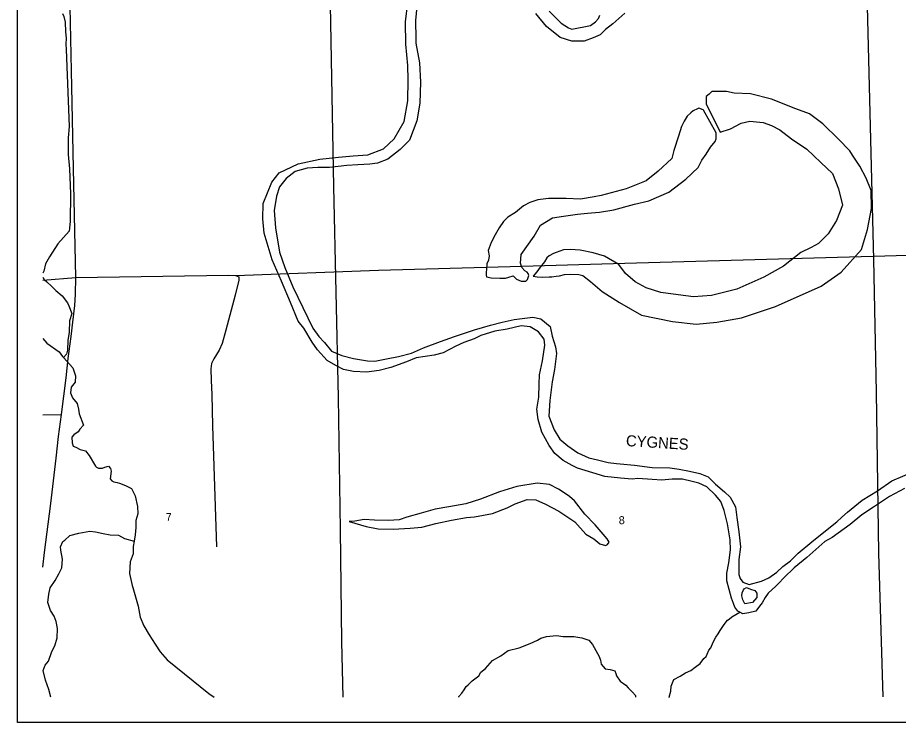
# Model space of a CAD drawing. Extents: x 173.82 to 178.28, y -9.52 to -5.6.
# Drawn here: x 173.817 to 175.467, y -9.48 to -8.159 of the extents above; entities that cross this region are included whole.
import ezdxf

# ---------------------------------------------------------------- set-up
doc = ezdxf.new("R2010")
doc.units = 0
for name, color, linetype in [('PL City Islands and Sand Bars', 7, 'Continuous'), ('PL City Lakes', 7, 'Continuous'), ('PL City Local Roads', 7, 'Continuous'), ('PL City Map Border', 7, 'Continuous'), ('PL City River and Creek Text', 7, 'Continuous'), ('PL City Rivers', 7, 'Continuous'), ('PL City Section Lines', 7, 'Continuous'), ('PL City Tributaries', 7, 'Continuous')]:
    doc.layers.add(name, color=color, linetype=linetype)

msp = doc.modelspace()

# ---------------------------------------------------------------- linework, layer by layer
at = {"layer": 'PL City Islands and Sand Bars'}
msp.add_lwpolyline([(175.1825, -9.2271), (175.1902, -9.2303), (175.1979, -9.2328), (175.2019, -9.2375), (175.2022, -9.2458), (175.1938, -9.255), (175.1797, -9.2576), (175.1757, -9.2501), (175.1738, -9.2426), (175.1747, -9.2371), (175.1772, -9.2315), (175.1782, -9.2294)], close=True, dxfattribs=at)
at = {"layer": 'PL City Lakes'}
for points in [[(174.7826, -8.6435), (174.7902, -8.6453), (174.8011, -8.6456), (174.8125, -8.6452), (174.818, -8.645), (174.8261, -8.644), (174.832, -8.6431), (174.8417, -8.6407), (174.8531, -8.6403), (174.8684, -8.6405), (174.876, -8.6423), (174.89, -8.6535), (174.9124, -8.6727), (174.9447, -8.693), (174.9857, -8.7171), (175.0438, -8.7289), (175.088, -8.7335), (175.127, -8.7301), (175.1734, -8.7216), (175.2369, -8.7007), (175.3225, -8.6625), (175.3602, -8.6363), (175.3978, -8.5936), (175.4096, -8.5566), (175.4169, -8.517), (175.4162, -8.4832), (175.4067, -8.4601), (175.3951, -8.4377), (175.3813, -8.4168), (175.3761, -8.4087), (175.3547, -8.3874), (175.3254, -8.3581), (175.3003, -8.3396), (175.275, -8.3302), (175.2292, -8.3124), (175.1903, -8.3021), (175.1593, -8.3011), (175.145, -8.2981), (175.1178, -8.2977), (175.1126, -8.3027), (175.1073, -8.307), (175.1067, -8.3209), (175.133, -8.3738), (175.1523, -8.3676), (175.1726, -8.3572), (175.1888, -8.3532), (175.2139, -8.3558), (175.2293, -8.3614), (175.2448, -8.3699), (175.2666, -8.3864), (175.2956, -8.406), (175.322, -8.4306), (175.3439, -8.4513), (175.3552, -8.4799), (175.3623, -8.5107), (175.3513, -8.5393), (175.3354, -8.5648), (175.3175, -8.5826), (175.3037, -8.59), (175.2844, -8.5997), (175.2521, -8.625), (175.2148, -8.6456), (175.1645, -8.6681), (175.1171, -8.6801), (175.0835, -8.6826), (175.0545, -8.6788), (175.0223, -8.6744), (174.9948, -8.6657), (174.9738, -8.6547), (174.9558, -8.6388), (174.9433, -8.622), (174.9166, -8.6063), (174.8952, -8.6002), (174.8706, -8.5948), (174.8521, -8.5941), (174.8396, -8.5945), (174.8261, -8.5992), (174.8208, -8.6014), (174.8128, -8.6058), (174.8086, -8.6094), (174.8039, -8.6172), (174.7961, -8.6271), (174.7894, -8.6356)], [(175.1017, -8.3328), (175.1016, -8.3321), (175.0934, -8.3289), (175.0907, -8.3304), (175.0827, -8.3341), (175.0785, -8.3377), (175.0716, -8.3442), (175.066, -8.3534), (175.0609, -8.3632), (175.055, -8.3813), (175.0467, -8.4086), (175.0429, -8.4232), (175.017, -8.4469), (174.9948, -8.4649), (174.9573, -8.48), (174.9105, -8.4927), (174.897, -8.4952), (174.8716, -8.4996), (174.8449, -8.4984), (174.8117, -8.4982), (174.7917, -8.501), (174.7767, -8.5057), (174.7649, -8.5123), (174.7496, -8.5245), (174.7352, -8.5333), (174.7273, -8.5412), (174.7191, -8.5532), (174.7114, -8.5666), (174.7043, -8.5806), (174.6988, -8.596), (174.7002, -8.6056), (174.6989, -8.614), (174.6959, -8.621), (174.6957, -8.6306), (174.6948, -8.6369), (174.695, -8.6417), (174.6956, -8.6451), (174.7044, -8.6469), (174.7202, -8.6477), (174.7311, -8.6473), (174.7375, -8.6457), (174.7451, -8.6434), (174.7518, -8.6494), (174.7601, -8.6532), (174.7693, -8.6529), (174.7725, -8.65), (174.7744, -8.6424), (174.7732, -8.639), (174.7714, -8.6363), (174.7675, -8.6336), (174.7614, -8.6277), (174.7589, -8.6195), (174.7605, -8.6035), (174.7848, -8.5689), (174.7966, -8.5484), (174.819, -8.5345), (174.8395, -8.5311), (174.866, -8.5274), (174.8845, -8.526), (174.9072, -8.5239), (174.9342, -8.5195), (174.973, -8.5091), (174.9994, -8.5027), (175.0369, -8.4862), (175.0692, -8.4623), (175.0918, -8.4401), (175.099, -8.4267), (175.1067, -8.4154), (175.115, -8.402), (175.1238, -8.3914), (175.1258, -8.3865), (175.126, -8.3754)], [(174.4382, -9.1034), (174.4701, -9.1126), (174.4925, -9.1174), (174.5202, -9.1178), (174.5523, -9.116), (174.5745, -9.1138), (174.6003, -9.1074), (174.63, -9.1008), (174.6581, -9.0957), (174.6728, -9.0945), (174.7068, -9.0885), (174.7341, -9.0779), (174.7491, -9.0705), (174.7717, -9.0621), (174.788, -9.0629), (174.8062, -9.0712), (174.8311, -9.0842), (174.8606, -9.1038), (174.8816, -9.1272), (174.8966, -9.1357), (174.9078, -9.145), (174.9182, -9.1487), (174.9219, -9.1465), (174.9251, -9.1423), (174.9216, -9.1362), (174.8989, -9.1094), (174.8797, -9.0894), (174.8604, -9.0645), (174.8508, -9.0565), (174.8464, -9.0533), (174.8302, -9.0428), (174.8136, -9.0344), (174.7902, -9.0318), (174.7523, -9.0379), (174.7195, -9.048), (174.6841, -9.0617), (174.6567, -9.0702), (174.6248, -9.0762), (174.5989, -9.0805), (174.573, -9.0877), (174.5461, -9.0955), (174.5316, -9.1001), (174.5115, -9.1015), (174.4854, -9.1011), (174.4663, -9.0997), (174.4485, -9.103)]]:
    msp.add_lwpolyline(points, close=True, dxfattribs=at)
at = {"layer": 'PL City Local Roads'}
for points in [[(173.9258, -8.6466), (173.9218, -8.442), (173.9186, -8.2892), (173.9155, -8.139), (173.8936, -7.6438)], [(173.8992, -8.9032), (173.9076, -8.8341), (173.9117, -8.7981), (173.917, -8.7568), (173.9203, -8.7301), (173.9242, -8.6987), (173.9254, -8.6773), (173.9258, -8.6466)], [(173.9258, -8.6466), (174.2111, -8.642), (174.2251, -8.6426), (174.2312, -8.6448), (174.2316, -8.6511), (174.2243, -8.6794), (174.2068, -8.7447), (174.1999, -8.7697), (174.1944, -8.7827), (174.1844, -8.7984), (174.1804, -8.8075), (174.1789, -8.8177), (174.1793, -8.8392), (174.1806, -8.8653), (174.1818, -8.9245), (174.1893, -9.1512)], [(173.8642, -9.1888), (173.8674, -9.1614), (173.8788, -9.0697), (173.8888, -8.9845), (173.8937, -8.9439), (173.8992, -8.9032)], [(173.8642, -8.9038), (173.8992, -8.9032)]]:
    msp.add_lwpolyline(points, dxfattribs=at)
at = {"layer": 'PL City Map Border'}
msp.add_lwpolyline([(173.8168, -9.4798), (173.8168, -5.5972), (177.6994, -5.5972), (177.6994, -9.4798), (173.8168, -9.4798)], dxfattribs=at)
at = {"layer": 'PL City Rivers'}
for points in [[(175.4788, -9.0414), (175.4505, -9.0569), (175.4208, -9.0766), (175.3984, -9.0912), (175.3768, -9.1092), (175.3428, -9.1332), (175.3295, -9.1412), (175.2958, -9.1707), (175.272, -9.1902), (175.2525, -9.2088), (175.2431, -9.2188), (175.2373, -9.2245), (175.2231, -9.2374), (175.2174, -9.2459), (175.2117, -9.2558), (175.2071, -9.2622), (175.1998, -9.2714), (175.1869, -9.2746), (175.176, -9.2764), (175.1699, -9.2731), (175.1666, -9.2712), (175.1609, -9.2638), (175.1585, -9.257), (175.1543, -9.2468), (175.1456, -9.2146), (175.1456, -9.2001), (175.1493, -9.1807), (175.1523, -9.1564), (175.1522, -9.1378), (175.1467, -9.1076), (175.141, -9.083), (175.1344, -9.0659), (175.1247, -9.0539), (175.1084, -9.0386), (175.0935, -9.0315), (175.0809, -9.0285), (175.0628, -9.0243), (175.0432, -9.0243), (175.0237, -9.0257), (175.0058, -9.0249), (174.9791, -9.0231), (174.9682, -9.0241), (174.9464, -9.0221), (174.9169, -9.019), (174.8944, -9.0122), (174.8658, -9.0036), (174.8559, -8.9984), (174.8392, -8.9893), (174.8236, -8.9761), (174.8127, -8.9613), (174.7993, -8.9362), (174.7925, -8.9123), (174.7897, -8.8931), (174.7932, -8.8702), (174.794, -8.846), (174.7945, -8.8287), (174.8006, -8.8023), (174.8045, -8.7731), (174.8036, -8.7621), (174.7927, -8.748), (174.7772, -8.7389), (174.7603, -8.7367), (174.7344, -8.7432), (174.7112, -8.7467), (174.6848, -8.7552), (174.672, -8.7612), (174.6532, -8.7681), (174.6377, -8.7748), (174.6142, -8.7874), (174.5975, -8.7921), (174.5802, -8.7941), (174.5634, -8.7968), (174.5457, -8.8043), (174.5162, -8.815), (174.4941, -8.8206), (174.4703, -8.8235), (174.4463, -8.8222), (174.4277, -8.8187), (174.4133, -8.811), (174.3967, -8.8019), (174.3786, -8.7818), (174.3689, -8.7677), (174.3533, -8.7413), (174.3425, -8.7279), (174.3282, -8.6932), (174.311, -8.653), (174.2939, -8.6129), (174.2791, -8.5631), (174.2765, -8.5362), (174.2772, -8.5079), (174.2932, -8.468), (174.3072, -8.4503), (174.3425, -8.4332), (174.383, -8.4249), (174.4182, -8.4209), (174.4453, -8.4185), (174.4729, -8.4162), (174.5024, -8.4055), (174.5224, -8.3862), (174.5414, -8.3538), (174.5477, -8.3156), (174.5485, -8.2762), (174.5481, -8.2493), (174.544, -8.2094), (174.5436, -8.1673), (174.5478, -8.1313)], [(174.5649, -8.1383), (174.5625, -8.1646), (174.5632, -8.1991), (174.5629, -8.2074), (174.5697, -8.2444), (174.5715, -8.2802), (174.5707, -8.3196), (174.5648, -8.3529), (174.5513, -8.3893), (174.5335, -8.4065), (174.5102, -8.4246), (174.4914, -8.4321), (174.4768, -8.434), (174.454, -8.4355), (174.4339, -8.4362), (174.4009, -8.4401), (174.3792, -8.4402), (174.3591, -8.4416), (174.337, -8.4479), (174.3201, -8.4609), (174.3076, -8.4765), (174.3017, -8.4939), (174.2977, -8.521), (174.2999, -8.5534), (174.3075, -8.5986), (174.3177, -8.6273), (174.3326, -8.664), (174.3701, -8.7414), (174.381, -8.7569), (174.3917, -8.7682), (174.4048, -8.7843), (174.4241, -8.7926), (174.446, -8.7981), (174.4723, -8.8027), (174.4864, -8.8029), (174.508, -8.7987), (174.5302, -8.7945), (174.5549, -8.7881), (174.5774, -8.7783), (174.6091, -8.7662), (174.6354, -8.757), (174.673, -8.7446), (174.7026, -8.7353), (174.7247, -8.7297), (174.7474, -8.7248), (174.7825, -8.7208), (174.7973, -8.7237), (174.8147, -8.7383), (174.8186, -8.7561), (174.8247, -8.7759), (174.8263, -8.7889), (174.8229, -8.8187), (174.8183, -8.8417), (174.8141, -8.877), (174.8124, -8.9061), (174.822, -8.932), (174.833, -8.9495), (174.8475, -8.9614), (174.8665, -8.9746), (174.8869, -8.9842), (174.9033, -8.9878), (174.9236, -8.9926), (174.9389, -8.9948), (174.946, -8.9952), (174.9727, -8.9978), (175.006, -9.0021), (175.0392, -9.003), (175.0567, -9.0052), (175.0759, -9.0093), (175.0951, -9.0135), (175.1105, -9.0199), (175.1246, -9.0338), (175.1414, -9.0478), (175.1521, -9.0577), (175.162, -9.076), (175.1643, -9.096), (175.1685, -9.1227), (175.1711, -9.1509), (175.1681, -9.1745), (175.168, -9.1862), (175.168, -9.2028), (175.1705, -9.2103), (175.1756, -9.217), (175.1877, -9.2214), (175.2109, -9.2151), (175.2242, -9.2091), (175.2391, -9.1982), (175.2507, -9.1875), (175.265, -9.1773), (175.2792, -9.163), (175.3051, -9.1414), (175.3304, -9.1212), (175.3516, -9.1039), (175.3611, -9.0953), (175.3716, -9.0859), (175.3996, -9.0635), (175.4278, -9.046), (175.4549, -9.0271), (175.4962, -9.0098)], [(174.9545, -8.1509), (174.9324, -8.171), (174.9181, -8.1819), (174.9086, -8.1919), (174.8952, -8.1972), (174.8786, -8.2033), (174.8552, -8.2034), (174.8332, -8.1966), (174.8081, -8.176), (174.7877, -8.1519)], [(174.8131, -8.1476), (174.8356, -8.1696), (174.8489, -8.1788), (174.855, -8.1813), (174.8901, -8.1739), (174.8996, -8.1673), (174.9054, -8.1609), (174.9079, -8.1546)]]:
    msp.add_lwpolyline(points, dxfattribs=at)
at = {"layer": 'PL City Section Lines'}
for points in [[(174.3929, -7.6233), (174.4084, -8.4765), (174.4174, -8.8713), (174.4213, -9.1183), (174.4239, -9.3289), (174.4265, -9.4325)], [(175.4087, -8.1388), (175.4205, -8.6126), (175.4257, -8.8613), (175.43, -9.163), (175.438, -9.432)], [(174.2251, -8.6426), (174.4932, -8.6327), (174.7398, -8.6254), (174.9545, -8.6196), (175.4416, -8.606), (175.85, -8.5941), (176.2059, -8.5852), (176.6161, -8.5731), (176.704, -8.5714)], [(173.8642, -8.6511), (173.9258, -8.6466)]]:
    msp.add_lwpolyline(points, dxfattribs=at)
at = {"layer": 'PL City Tributaries'}
for points in [[(173.9011, -8.1518), (173.9035, -8.1572), (173.906, -8.1682), (173.9066, -8.1861), (173.9076, -8.1978), (173.9069, -8.2089), (173.9078, -8.2192), (173.9133, -8.3632), (173.9114, -8.3847), (173.9114, -8.4158), (173.9139, -8.4426), (173.9156, -8.4895), (173.9152, -8.5412), (173.9131, -8.5592), (173.8922, -8.5834), (173.8767, -8.6074), (173.869, -8.6208), (173.8657, -8.6347), (173.8642, -8.6381)], [(173.8642, -8.6456), (173.8668, -8.6499), (173.8718, -8.6545), (173.8808, -8.6632), (173.8882, -8.6705), (173.9005, -8.6805), (173.9102, -8.6939), (173.9125, -8.6994), (173.9185, -8.7136), (173.9141, -8.7276), (173.9132, -8.749), (173.911, -8.7643), (173.9105, -8.7822), (173.9081, -8.7899), (173.9029, -8.7963)], [(173.8642, -8.7605), (173.8715, -8.7691), (173.8949, -8.7856), (173.9012, -8.7943), (173.9029, -8.7963)], [(173.9029, -8.7963), (173.9204, -8.8157), (173.9253, -8.8307), (173.9246, -8.8425), (173.9173, -8.8517), (173.916, -8.8621), (173.9196, -8.8716), (173.9282, -8.8824), (173.9307, -8.8927), (173.9321, -8.9016), (173.9404, -8.9227), (173.9336, -8.9305), (173.93, -8.9355), (173.9221, -8.9413), (173.9184, -8.9455), (173.9188, -8.9559), (173.9211, -8.962), (173.9256, -8.9639), (173.9339, -8.9685), (173.9437, -8.9709), (173.9506, -8.9796), (173.9627, -8.9999), (173.9649, -9.0019), (173.9683, -9.0038), (173.9759, -9.0036), (173.9801, -9.0014), (173.9871, -8.9997), (173.9911, -9.0044), (173.9924, -9.0092), (173.9902, -9.0238), (173.9935, -9.0271), (173.9974, -9.0291), (174.0034, -9.0302), (174.0078, -9.0314), (174.0189, -9.0359), (174.0305, -9.0417), (174.0369, -9.0553), (174.0414, -9.0751), (174.0419, -9.0889), (174.0385, -9.1015), (174.0386, -9.1042), (174.0384, -9.1146), (174.0373, -9.1284), (174.035, -9.1402)], [(173.879, -9.4325), (173.875, -9.4184), (173.869, -9.4007), (173.8646, -9.3829), (173.8685, -9.3724), (173.8748, -9.3653), (173.8807, -9.3471), (173.8863, -9.3366), (173.8907, -9.3212), (173.8917, -9.304), (173.8891, -9.2909), (173.8855, -9.2807), (173.8786, -9.2699), (173.8737, -9.2549), (173.8753, -9.2396), (173.8777, -9.2278), (173.887, -9.2137), (173.8941, -9.2017), (173.8997, -9.1905), (173.9008, -9.1739), (173.8975, -9.1574), (173.8973, -9.1506), (173.9018, -9.1407), (173.9055, -9.1385), (173.9145, -9.1299), (173.9317, -9.1252), (173.9523, -9.1217), (173.9626, -9.1227), (173.9769, -9.1257), (173.99, -9.1287), (174.0058, -9.1288), (174.0174, -9.1353), (174.035, -9.1402)], [(174.035, -9.1402), (174.0332, -9.15), (174.0331, -9.1638), (174.0276, -9.1791), (174.0262, -9.2006), (174.0314, -9.2232), (174.0326, -9.2273), (174.0425, -9.2621), (174.0465, -9.2827), (174.0536, -9.299), (174.0634, -9.3159), (174.0743, -9.3335), (174.0841, -9.3476), (174.0971, -9.3624), (174.1296, -9.3888), (174.1749, -9.4259), (174.185, -9.4325)], [(175.0373, -9.4325), (175.0374, -9.4324), (175.0408, -9.4212), (175.0416, -9.4122), (175.0441, -9.4059), (175.0466, -9.3996), (175.0583, -9.393), (175.0685, -9.3871), (175.0781, -9.3826), (175.0866, -9.3761), (175.0956, -9.3696), (175.1029, -9.3604), (175.1071, -9.3561), (175.1086, -9.3519), (175.1121, -9.3448), (175.1157, -9.3399), (175.1203, -9.3294), (175.1248, -9.3202), (175.1295, -9.3139), (175.1331, -9.3075), (175.1409, -9.2962), (175.1471, -9.2884), (175.1503, -9.2862), (175.155, -9.2819), (175.1699, -9.2731)], [(174.6436, -9.4325), (174.6438, -9.4316), (174.649, -9.4252), (174.6536, -9.4189), (174.6572, -9.4125), (174.6609, -9.4096), (174.6688, -9.4018), (174.681, -9.3924), (174.6846, -9.386), (174.6936, -9.3788), (174.7066, -9.3639), (174.7221, -9.355), (174.7359, -9.3449), (174.7569, -9.34), (174.7773, -9.3317), (174.7912, -9.3257), (174.7971, -9.3221), (174.8078, -9.3189), (174.8268, -9.3169), (174.8388, -9.3192), (174.8589, -9.3192), (174.8742, -9.3214), (174.8874, -9.3258), (174.8942, -9.3338), (174.8972, -9.3393), (174.9064, -9.3562), (174.9089, -9.363), (174.9102, -9.3706), (174.9176, -9.3793), (174.9269, -9.381), (174.9357, -9.3835), (174.938, -9.3882), (174.9392, -9.3923), (174.9461, -9.4024), (174.9567, -9.4103), (174.9607, -9.415), (174.9691, -9.423), (174.9743, -9.4297), (174.9744, -9.4325)]]:
    msp.add_lwpolyline(points, dxfattribs=at)

# ---------------------------------------------------------------- texts
at = {"layer": 'PL City River and Creek Text'}
msp.add_text('CYGNES', height=0.0208, rotation=356.4608, dxfattribs=at).set_placement((174.9562, -8.9621))
at = {"layer": 'PL City Section Lines'}
for s, rotation, p in [('7', 1.9898, (174.0947, -9.1028)), ('8', 1.9716, (174.9435, -9.1087))]:
    msp.add_text(s, height=0.015, rotation=rotation, dxfattribs=at).set_placement(p)

doc.saveas('drawing.dxf')
